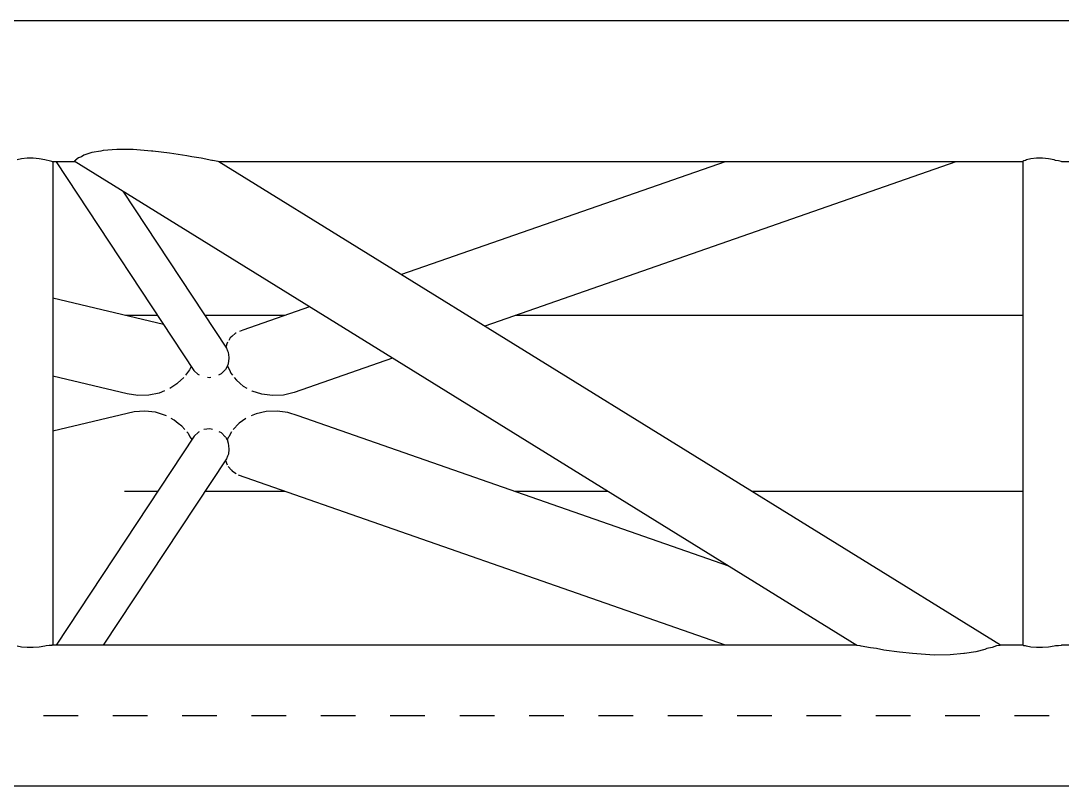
# Model space of a CAD drawing. Header units: millimetres. Extents: x 149919 to 150445, y 136651 to 136866.
# Drawn here: x 150251.448 to 150254.45, y 136773.872 to 136776.078 of the extents above; entities that cross this region are included whole.
import ezdxf

# ---------------------------------------------------------------- set-up
doc = ezdxf.new("R2010")
doc.units = ezdxf.units.MM
doc.header["$LTSCALE"] = 0.25
doc.linetypes.add('CENTER', pattern=[50.8, 31.75, -6.35, 6.35, -6.35])
doc.linetypes.add('XKITLINE00', pattern=[0])

# ---------------------------------------------------------------- blocks, each defined once
blk = doc.blocks.new('çatıı')
at = {"color": 8, "linetype": 'XKITLINE00'}
for p, q in [((11688.48, 12570.57), (10454.1, 12570.57)), ((10981.62, 12531.87), (10980.97, 12531.39)), ((10983.98, 12532.61), (10981.62, 12531.87)), ((10986.5, 12533), (10983.98, 12532.61)), ((10987.21, 12533.17), (10986.5, 12533)), ((10991.14, 12533.53), (10987.21, 12533.17)), ((10995.87, 12533.49), (10991.14, 12533.53)), ((11001.16, 12533.05), (10995.87, 12533.49)), ((11001.52, 12533), (11001.16, 12533.05)), ((11006.35, 12532.47), (11001.52, 12533)), ((11011.35, 12531.69), (11006.35, 12532.47)), ((10963.68, 12530.83), (10962.42, 12530.52)), ((10965.27, 12531), (10963.68, 12530.83)), ((10967.03, 12531), (10965.27, 12531)), ((10968.79, 12530.84), (10967.03, 12531)), ((10970.38, 12530.52), (10968.79, 12530.84)), ((10970.82, 12530.37), (10970.38, 12530.52)), ((10971.64, 12530.25), (10970.82, 12530.37)), ((10972.45, 12530.05), (10971.64, 12530.25)), ((10972.59, 12529.94), (10972.45, 12530.05)), ((10979.1, 12529.97), (10972.54, 12529.97)), ((10972.7, 12529.97), (10972.59, 12529.94)), ((10972.73, 12529.96), (10972.73, 12390.57)), ((10973.62, 12529.97), (11013.36, 12469.77)), ((10979.25, 12530.36), (10978.88, 12530.11)), ((11204.52, 12390.53), (10978.88, 12530.11)), ((10980.05, 12531.12), (10979.22, 12530.46)), ((10979.22, 12530.46), (10979.25, 12530.36)), ((10980.97, 12531.39), (10980.05, 12531.12)), ((11012.74, 12531.39), (11011.35, 12531.69)), ((11015.5, 12530.98), (11012.74, 12531.39)), ((11018.5, 12530.36), (11015.5, 12530.98)), ((11018.69, 12530.34), (11018.5, 12530.36)), ((11020.33, 12530.05), (11018.69, 12530.34)), ((11020.57, 12529.94), (11020.33, 12530.05)), ((11252.32, 12529.97), (11020.49, 12529.97)), ((11020.55, 12529.97), (11020.57, 12529.94)), ((11245.95, 12390.57), (11020.59, 12529.97)), ((11166.58, 12529.97), (11073.23, 12497.41)), ((11233.05, 12529.97), (11097.2, 12482.59)), ((11252.6, 12530.25), (11252.32, 12530.04)), ((11252.32, 12530.04), (11252.32, 12390.57)), ((11253.13, 12530.36), (11252.6, 12530.25)), ((11253.41, 12530.51), (11253.13, 12530.36)), ((11254.67, 12530.83), (11253.41, 12530.51)), ((11256.26, 12530.99), (11254.67, 12530.83)), ((11258.02, 12530.99), (11256.26, 12530.99)), ((11259.78, 12530.83), (11258.02, 12530.99)), ((11261.37, 12530.51), (11259.78, 12530.83)), ((11261.81, 12530.36), (11261.37, 12530.51)), ((11262.63, 12530.25), (11261.81, 12530.36)), ((11263.44, 12530.04), (11262.63, 12530.25)), ((11263.58, 12529.94), (11263.44, 12530.04)), ((11495.45, 12529.97), (11263.53, 12529.97)), ((11263.69, 12529.97), (11263.58, 12529.94)), ((10992.87, 12521.46), (11022.73, 12476.21)), ((11004.57, 12483.07), (10972.73, 12490.68)), ((11046.7, 12488.16), (11027.45, 12481.45)), ((11002.86, 12485.67), (10993.68, 12485.67)), ((11039.57, 12485.67), (11016.49, 12485.67)), ((11252.32, 12485.67), (11106.04, 12485.67)), ((11027.45, 12481.45), (11026.48, 12481.01)), ((11023.1, 12477.95), (11022.83, 12477.51)), ((11023.86, 12479.19), (11023.41, 12478.46)), ((11024.35, 12479.59), (11023.86, 12479.19)), ((11025.37, 12480.5), (11024.35, 12479.59)), ((11025.54, 12480.58), (11025.37, 12480.5)), ((11022.7, 12476.76), (11022.6, 12476.42)), ((11022.83, 12477.51), (11022.7, 12476.76)), ((11022.73, 12476.21), (11023.08, 12475.47)), ((11023.08, 12475.47), (11023.27, 12475.1)), ((11023.27, 12475.1), (11023.44, 12473.56)), ((11023.24, 12471.73), (11022.99, 12470.97)), ((11023.4, 12473.36), (11023.24, 12471.73)), ((11023.44, 12473.56), (11023.4, 12473.36)), ((11070.67, 12473.34), (11042.26, 12463.43)), ((11012.08, 12469.98), (11010.98, 12468.45)), ((11012.6, 12470.91), (11012.08, 12469.98)), ((11014.59, 12468.61), (11013.36, 12469.77)), ((11021.21, 12468.85), (11020.45, 12468.45)), ((11022.34, 12469.96), (11021.21, 12468.85)), ((11022.48, 12470.09), (11022.34, 12469.96)), ((11022.99, 12470.97), (11022.48, 12470.09)), ((11023.02, 12471.03), (11023.62, 12469.96)), ((11023.62, 12469.96), (11024.03, 12468.99)), ((11024.03, 12468.99), (11024.45, 12468.45)), ((10994.13, 12463.05), (10972.73, 12468.16)), ((11008.47, 12465.96), (11006.44, 12464.59)), ((11008.66, 12466.17), (11008.47, 12465.96)), ((11010.46, 12467.76), (11008.66, 12466.17)), ((11014.94, 12468.45), (11014.59, 12468.61)), ((11017.89, 12467.69), (11017.29, 12467.76)), ((11018.26, 12467.76), (11017.89, 12467.69)), ((11024.99, 12467.76), (11025.62, 12466.96)), ((11026.62, 12466.16), (11025.62, 12466.96)), ((11027.67, 12465.2), (11026.62, 12466.16)), ((10997.24, 12462.58), (10994.13, 12463.05)), ((11003.39, 12463.27), (11000.38, 12462.66)), ((11004.89, 12463.88), (11003.39, 12463.27)), ((11028.76, 12464.59), (11027.67, 12465.2)), ((11030.14, 12463.82), (11030.04, 12463.88)), ((11032.97, 12462.92), (11030.14, 12463.82)), ((11036.04, 12462.55), (11032.97, 12462.92)), ((11039.19, 12462.72), (11036.04, 12462.55)), ((11042.26, 12463.43), (11039.19, 12462.72)), ((11000.38, 12462.66), (10997.24, 12462.58)), ((10996.14, 12457.91), (10972.73, 12452.32)), ((10999.26, 12458.1), (10996.14, 12457.91)), ((11002.33, 12457.74), (10999.26, 12458.1)), ((11005.2, 12456.85), (11002.33, 12457.74)), ((11005.5, 12456.69), (11005.2, 12456.85)), ((11031.28, 12457.32), (11029.83, 12456.69)), ((11034.23, 12457.96), (11031.28, 12457.32)), ((11037.34, 12458.07), (11034.23, 12457.96)), ((11040.46, 12457.64), (11037.34, 12458.07)), ((11043.41, 12456.68), (11040.46, 12457.64)), ((11007.72, 12455.49), (11006.81, 12455.98)), ((11008.87, 12454.49), (11007.72, 12455.49)), ((11009.89, 12453.73), (11008.87, 12454.49)), ((11009.89, 12453.73), (11010.72, 12452.8)), ((11026.35, 12454.48), (11024.7, 12452.8)), ((11026.42, 12454.56), (11026.35, 12454.48)), ((11028.37, 12455.98), (11026.42, 12454.56)), ((11167.62, 12413.36), (11043.41, 12456.68)), ((11013.41, 12450.87), (10973.62, 12390.57)), ((11011.32, 12452.12), (11011.69, 12451.71)), ((11011.69, 12451.71), (11012.23, 12450.68)), ((11014.65, 12452.03), (11013.41, 12450.87)), ((11014.85, 12452.12), (11014.65, 12452.03)), ((11017.95, 12452.95), (11016.21, 12452.74)), ((11018.72, 12452.8), (11017.95, 12452.95)), ((11021.28, 12451.79), (11020.64, 12452.12)), ((11022.39, 12450.68), (11021.28, 12451.79)), ((11024.24, 12452.12), (11023.4, 12450.68)), ((11012.23, 12450.68), (11012.78, 12449.91)), ((11022.54, 12450.54), (11022.39, 12450.68)), ((11022.54, 12450.54), (11022.91, 12449.9)), ((11022.91, 12449.9), (11022.92, 12449.87)), ((11022.92, 12449.87), (11023.26, 12448.84)), ((11023.28, 12450.52), (11022.97, 12449.71)), ((11023.26, 12448.84), (11023.33, 12448.11)), ((11023.4, 12450.68), (11023.28, 12450.52)), ((11023.35, 12447.93), (11023.42, 12447.22)), ((11023.1, 12445.1), (11022.74, 12444.35)), ((11023.28, 12445.47), (11023.1, 12445.1)), ((11023.3, 12445.65), (11023.28, 12445.47)), ((11023.45, 12447.01), (11023.32, 12445.79)), ((11023.42, 12447.22), (11023.45, 12447.01)), ((11022.74, 12444.35), (10987.25, 12390.57)), ((11022.46, 12443.93), (11022.5, 12443.86)), ((11022.5, 12443.86), (11022.98, 12442.61)), ((11023.23, 12442.1), (11024.2, 12441.02)), ((11024.2, 12441.02), (11024.45, 12440.69)), ((11025.57, 12439.98), (11024.45, 12440.69)), ((11166.68, 12390.57), (11026.22, 12439.57)), ((11002.86, 12434.87), (10993.37, 12434.87)), ((11039.67, 12434.87), (11016.49, 12434.87)), ((11132.84, 12434.87), (11105.94, 12434.87)), ((11252.32, 12434.87), (11174.33, 12434.87)), ((10963.68, 12390.07), (10962.42, 12390.31)), ((10965.27, 12389.94), (10963.68, 12390.07)), ((10967.03, 12389.94), (10965.27, 12389.94)), ((10968.79, 12390.06), (10967.03, 12389.94)), ((10970.38, 12390.31), (10968.79, 12390.06)), ((10970.82, 12390.43), (10970.38, 12390.31)), ((10971.64, 12390.48), (10970.82, 12390.43)), ((10972.45, 12390.56), (10971.64, 12390.48)), ((10972.59, 12390.61), (10972.45, 12390.56)), ((11204.46, 12390.57), (10972.45, 12390.57)), ((10972.64, 12390.57), (10972.59, 12390.61)), ((11205.48, 12390.43), (11204.52, 12390.53)), ((11205.72, 12390.35), (11205.48, 12390.43)), ((11208.43, 12389.84), (11205.72, 12390.35)), ((11210.17, 12389.63), (11208.43, 12389.84)), ((11212.24, 12389.22), (11210.17, 12389.63)), ((11216.84, 12388.57), (11212.24, 12389.22)), ((11220.55, 12388.24), (11216.84, 12388.57)), ((11221.77, 12388.08), (11220.55, 12388.24)), ((11226.81, 12387.75), (11221.77, 12388.08)), ((11231.41, 12387.79), (11226.81, 12387.75)), ((11235.34, 12388.19), (11231.41, 12387.79)), ((11235.56, 12388.24), (11235.34, 12388.19)), ((11238.8, 12388.69), (11235.56, 12388.24)), ((11241.43, 12389.36), (11238.8, 12388.69)), ((11241.95, 12389.63), (11241.43, 12389.36)), ((11243.51, 12389.94), (11241.95, 12389.63)), ((11244.73, 12390.43), (11243.51, 12389.94)), ((11244.86, 12390.43), (11244.73, 12390.43)), ((11245.83, 12390.56), (11244.86, 12390.43)), ((11245.88, 12390.57), (11245.8, 12390.61)), ((11245.8, 12390.61), (11245.83, 12390.56)), ((11252.32, 12390.57), (11245.82, 12390.57)), ((11252.6, 12390.47), (11252.32, 12390.57)), ((11253.13, 12390.42), (11252.6, 12390.47)), ((11253.41, 12390.31), (11253.13, 12390.42)), ((11254.67, 12390.06), (11253.41, 12390.31)), ((11256.26, 12389.93), (11254.67, 12390.06)), ((11258.02, 12389.93), (11256.26, 12389.93)), ((11259.78, 12390.06), (11258.02, 12389.93)), ((11261.37, 12390.3), (11259.78, 12390.06)), ((11261.81, 12390.42), (11261.37, 12390.3)), ((11262.63, 12390.47), (11261.81, 12390.42)), ((11263.44, 12390.56), (11262.63, 12390.47)), ((11263.58, 12390.61), (11263.44, 12390.56)), ((11270.11, 12390.57), (11263.48, 12390.57)), ((11263.63, 12390.57), (11263.58, 12390.61)), ((11688.46, 12349.97), (10454.1, 12349.97))]:
    blk.add_line(p, q, dxfattribs=at)
at = {"color": 8, "linetype": 'CENTER'}
blk.add_line((11840, 12370.27), (10454.1, 12370.27), dxfattribs=at)

msp = doc.modelspace()

# ---------------------------------------------------------------- block references
at = {"xscale": 0.009999943142843078, "yscale": 0.009999943142843078, "zscale": 0.009999943142843078}
msp.add_blockref('çatıı', (150141.8141, 136650.3731), dxfattribs=at)

doc.saveas('drawing.dxf')
